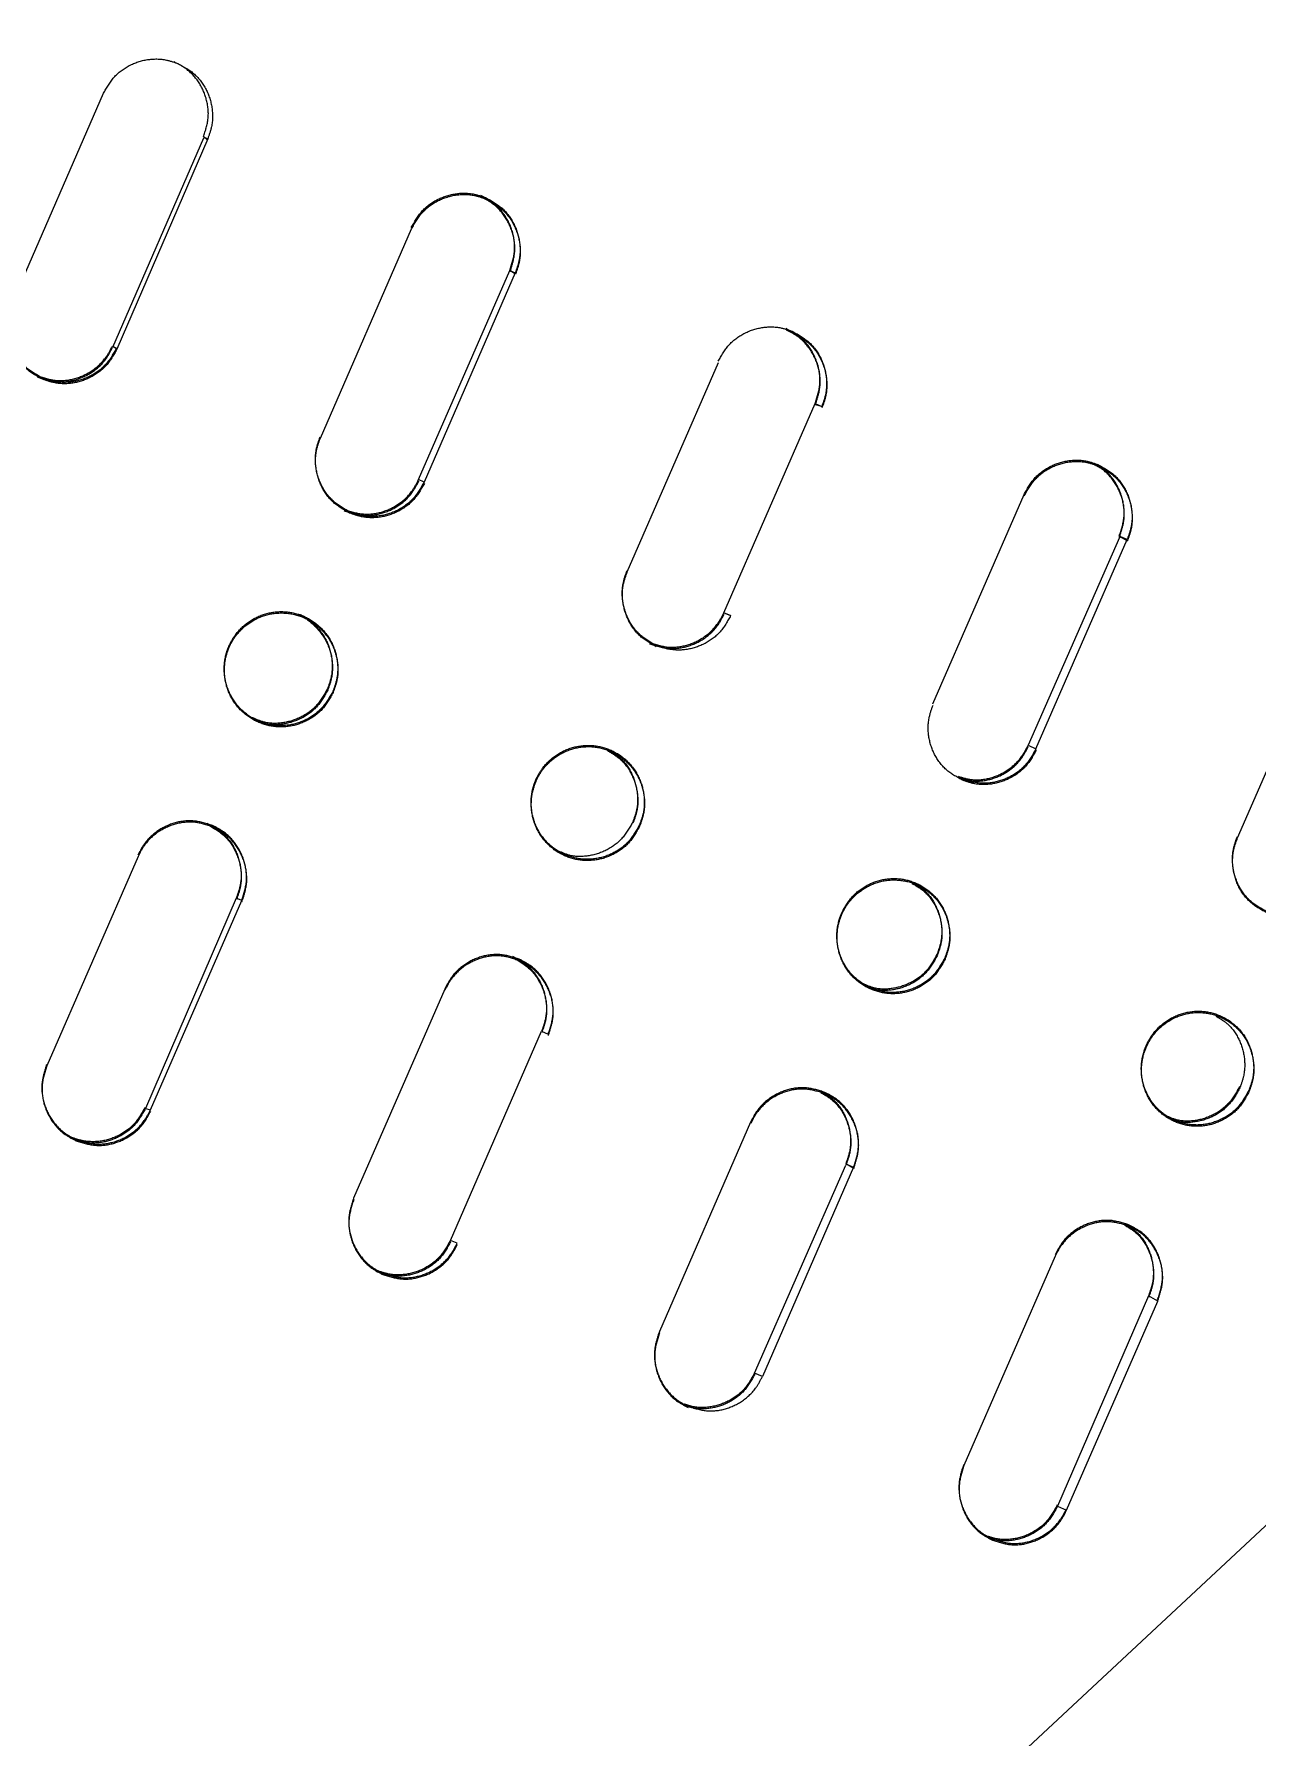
# Model space of a CAD drawing. Header units: millimetres. Extents: x -71377 to 516042, y -145869 to 441446.
# Drawn here: x 177973.1 to 178080.3, y 172027.6 to 172176.9 of the extents above; entities that cross this region are included whole.
import ezdxf

# ---------------------------------------------------------------- set-up
doc = ezdxf.new("R2010")
doc.units = ezdxf.units.MM
doc.header["$LTSCALE"] = 1000
doc.linetypes.add('IMPORT-DASHEDX2 _4_', pattern=[152.4, 101.6, -50.8])
for name, color, linetype, lineweight in [('05', 5, 'IMPORT-DASHEDX2 _4_', 5), ('06', 6, 'Continuous', 5), ('A-fnsh', 5, 'Continuous', 5), ('조경라인_dwg', 8, 'Continuous', 5)]:
    doc.layers.add(name, color=color, linetype=linetype, lineweight=lineweight)

# ---------------------------------------------------------------- blocks, each defined once
blk = doc.blocks.new('조경라인_dwg-6847807-지반층 배치도')
at = {"layer": '05'}
for p, q in [((177971.19, 172153.35), (177979.18, 172171.69)), ((177987.95, 172167.75), (177979.96, 172149.42)), ((177998.18, 172141.48), (178006.17, 172159.81)), ((178025.08, 172129.76), (178033.07, 172148.09)), ((178051.86, 172118.19), (178059.85, 172136.53)), ((178078.56, 172106.45), (178086.55, 172124.78)), ((177982.2, 172104.81), (177974.21, 172086.48)), ((178009.08, 172093.2), (178001.09, 172074.87)), ((178035.88, 172081.53), (178027.89, 172063.19)), ((178062.57, 172069.78), (178054.58, 172051.45))]:
    blk.add_line(p, q, dxfattribs=at)
at = {"layer": '05', "flags": 128}
for points in [[(177988.33, 172167.59), (177987.94, 172167.87), (177988.31, 172167.71), (177980.34, 172149.26), (177979.95, 172149.53), (177980.32, 172149.37)], [(178015.28, 172155.85), (178014.78, 172156.17), (178015.26, 172155.96), (178007.27, 172137.63), (178006.79, 172137.84), (178014.78, 172156.17)], [(178033.55, 172126.17), (178034.13, 172125.92), (178033.55, 172126.17), (178041.54, 172144.51), (178042.12, 172144.25), (178041.56, 172144.39)], [(178068.21, 172132.78), (178060.2, 172114.56), (178060.89, 172114.26), (178068.88, 172132.59), (178068.19, 172132.89), (178068.9, 172132.47)], [(178010.16, 172070.92), (178009.58, 172071.17), (178017.57, 172089.5), (178018.15, 172089.25)], [(178044.93, 172077.47), (178044.22, 172077.89), (178044.91, 172077.59), (178036.92, 172059.25), (178036.23, 172059.55), (178044.24, 172077.77)]]:
    blk.add_lwpolyline(points, dxfattribs=at)
for points in [[(177990.81, 172101.17), (177982.84, 172082.72), (177983.3, 172082.62), (177991.29, 172100.96)], [(178071.57, 172065.86), (178070.75, 172066.32), (178062.78, 172047.88), (178063.58, 172047.53)]]:
    blk.add_lwpolyline(points, close=True, dxfattribs=at)
at = {"layer": '05'}
for points, knots in [([(177979.18, 172171.69), (177979.45, 172172.18), (177980, 172173.17), (177981.39, 172174.2), (177983, 172174.73), (177984.52, 172174.72), (177985.4, 172174.4), (177985.74, 172174.28)], [0, 0, 0, 0, 0.214692, 0.429387, 0.64408, 0.858773, 1, 1, 1, 1]), ([(177987.94, 172167.87), (177988.11, 172168.41), (177988.46, 172169.48), (177988.27, 172171.2), (177987.57, 172172.74), (177986.52, 172173.85), (177985.7, 172174.27), (177985.37, 172174.44)], [0, 0, 0, 0, 0.214692, 0.429387, 0.644081, 0.858776, 1, 1, 1, 1]), ([(177985.74, 172174.28), (177986.23, 172174), (177987.22, 172173.46), (177988.24, 172172.07), (177988.76, 172170.46), (177988.75, 172168.93), (177988.43, 172168.05), (177988.31, 172167.71)], [0, 0, 0, 0, 0.214694, 0.429385, 0.644078, 0.858772, 1, 1, 1, 1]), ([(178006.15, 172159.93), (178006.43, 172160.42), (178006.98, 172161.41), (178008.36, 172162.44), (178009.97, 172162.97), (178011.49, 172162.96), (178012.36, 172162.65), (178012.71, 172162.53)], [0, 0, 0, 0, 0.214692, 0.429386, 0.64408, 0.858774, 1, 1, 1, 1]), ([(178006.17, 172159.81), (178006.45, 172160.31), (178007, 172161.29), (178008.38, 172162.33), (178009.99, 172162.86), (178011.51, 172162.85), (178012.38, 172162.54), (178012.72, 172162.41)], [0, 0, 0, 0, 0.214692, 0.429386, 0.64408, 0.858774, 1, 1, 1, 1]), ([(178014.78, 172156.17), (178014.95, 172156.71), (178015.3, 172157.78), (178015.12, 172159.5), (178014.41, 172161.04), (178013.37, 172162.14), (178012.55, 172162.57), (178012.23, 172162.74)], [0, 0, 0, 0, 0.214692, 0.429387, 0.644079, 0.858773, 1, 1, 1, 1]), ([(178014.8, 172156.05), (178014.97, 172156.59), (178015.32, 172157.67), (178015.13, 172159.38), (178014.43, 172160.92), (178013.39, 172162.03), (178012.57, 172162.45), (178012.24, 172162.62)], [0, 0, 0, 0, 0.214692, 0.429387, 0.644079, 0.858773, 1, 1, 1, 1]), ([(178012.71, 172162.53), (178013.2, 172162.25), (178014.17, 172161.71), (178015.19, 172160.32), (178015.72, 172158.71), (178015.7, 172157.18), (178015.38, 172156.31), (178015.26, 172155.96)], [0, 0, 0, 0, 0.214693, 0.429386, 0.644077, 0.858772, 1, 1, 1, 1]), ([(178012.72, 172162.41), (178013.21, 172162.14), (178014.19, 172161.59), (178015.21, 172160.21), (178015.73, 172158.6), (178015.72, 172157.07), (178015.4, 172156.19), (178015.28, 172155.85)], [0, 0, 0, 0, 0.214693, 0.429386, 0.644077, 0.858772, 1, 1, 1, 1]), ([(177973.76, 172146.78), (177973.27, 172147.05), (177972.28, 172147.6), (177971.26, 172148.99), (177970.73, 172150.6), (177970.75, 172152.13), (177971.06, 172153), (177971.19, 172153.35)], [0, 0, 0, 0, 0.214693, 0.429386, 0.644077, 0.858772, 1, 1, 1, 1]), ([(177973.77, 172146.66), (177973.28, 172146.94), (177972.3, 172147.49), (177971.28, 172148.87), (177970.75, 172150.49), (177970.76, 172152.01), (177971.08, 172152.89), (177971.21, 172153.24)], [0, 0, 0, 0, 0.214693, 0.429386, 0.644077, 0.858772, 1, 1, 1, 1]), ([(178033.05, 172148.21), (178033.32, 172148.7), (178033.87, 172149.69), (178035.26, 172150.72), (178036.86, 172151.25), (178038.37, 172151.25), (178039.24, 172150.94), (178039.59, 172150.81)], [0, 0, 0, 0, 0.214692, 0.429387, 0.644078, 0.858774, 1, 1, 1, 1]), ([(178041.54, 172144.51), (178041.71, 172145.05), (178042.06, 172146.12), (178041.88, 172147.83), (178041.18, 172149.37), (178040.14, 172150.48), (178039.33, 172150.9), (178039, 172151.07)], [0, 0, 0, 0, 0.214691, 0.429387, 0.644079, 0.858774, 1, 1, 1, 1]), ([(178041.56, 172144.39), (178041.73, 172144.93), (178042.08, 172146), (178041.9, 172147.72), (178041.2, 172149.26), (178040.16, 172150.36), (178039.34, 172150.79), (178039.02, 172150.95)], [0, 0, 0, 0, 0.214691, 0.429387, 0.644079, 0.858774, 1, 1, 1, 1]), ([(178039.59, 172150.81), (178040.07, 172150.54), (178041.05, 172149.99), (178042.06, 172148.61), (178042.58, 172147), (178042.56, 172145.48), (178042.25, 172144.6), (178042.12, 172144.25)], [0, 0, 0, 0, 0.214691, 0.429385, 0.644077, 0.858772, 1, 1, 1, 1]), ([(178039.6, 172150.7), (178040.09, 172150.43), (178041.07, 172149.88), (178042.08, 172148.5), (178042.6, 172146.89), (178042.58, 172145.36), (178042.27, 172144.49), (178042.14, 172144.14)], [0, 0, 0, 0, 0.214691, 0.429385, 0.644077, 0.858772, 1, 1, 1, 1]), ([(177973.39, 172146.94), (177973.92, 172146.77), (177974.99, 172146.42), (177976.7, 172146.61), (177978.24, 172147.33), (177979.35, 172148.38), (177979.78, 172149.21), (177979.95, 172149.53)], [0, 0, 0, 0, 0.214691, 0.429383, 0.644077, 0.858772, 1, 1, 1, 1]), ([(177973.4, 172146.82), (177973.94, 172146.65), (177975.01, 172146.31), (177976.72, 172146.5), (177978.26, 172147.21), (177979.37, 172148.26), (177979.79, 172149.09), (177979.96, 172149.42)], [0, 0, 0, 0, 0.214691, 0.429383, 0.644077, 0.858772, 1, 1, 1, 1]), ([(177980.32, 172149.37), (177980.04, 172148.88), (177979.49, 172147.89), (177978.11, 172146.86), (177976.5, 172146.33), (177974.98, 172146.34), (177974.1, 172146.65), (177973.76, 172146.78)], [0, 0, 0, 0, 0.214695, 0.429384, 0.644079, 0.858772, 1, 1, 1, 1]), ([(177980.34, 172149.26), (177980.06, 172148.76), (177979.51, 172147.78), (177978.12, 172146.75), (177976.51, 172146.21), (177974.99, 172146.22), (177974.12, 172146.54), (177973.77, 172146.66)], [0, 0, 0, 0, 0.214695, 0.429384, 0.644079, 0.858772, 1, 1, 1, 1]), ([(178000.72, 172135.03), (178000.23, 172135.3), (177999.25, 172135.85), (177998.23, 172137.23), (177997.71, 172138.84), (177997.72, 172140.37), (177998.04, 172141.25), (177998.16, 172141.59)], [0, 0, 0, 0, 0.214692, 0.429385, 0.644078, 0.858772, 1, 1, 1, 1]), ([(178000.74, 172134.91), (178000.25, 172135.19), (177999.27, 172135.73), (177998.25, 172137.12), (177997.72, 172138.73), (177997.74, 172140.26), (177998.05, 172141.13), (177998.18, 172141.48)], [0, 0, 0, 0, 0.214692, 0.429385, 0.644078, 0.858772, 1, 1, 1, 1]), ([(178059.85, 172136.53), (178060.12, 172137.02), (178060.67, 172138.01), (178062.05, 172139.04), (178063.65, 172139.58), (178065.16, 172139.57), (178066.02, 172139.26), (178066.37, 172139.14)], [0, 0, 0, 0, 0.214692, 0.429386, 0.644078, 0.858775, 1, 1, 1, 1]), ([(178059.86, 172136.41), (178060.14, 172136.91), (178060.69, 172137.89), (178062.07, 172138.93), (178063.67, 172139.46), (178065.18, 172139.46), (178066.04, 172139.15), (178066.38, 172139.03)], [0, 0, 0, 0, 0.214692, 0.429386, 0.644078, 0.858775, 1, 1, 1, 1]), ([(178068.19, 172132.89), (178068.37, 172133.43), (178068.72, 172134.5), (178068.54, 172136.22), (178067.84, 172137.75), (178066.91, 172138.77), (178066.21, 172139.14), (178066, 172139.25)], [0, 0, 0, 0, 0.225819, 0.451641, 0.67746, 0.903285, 1, 1, 1, 1]), ([(178068.21, 172132.78), (178068.38, 172133.31), (178068.73, 172134.39), (178068.55, 172136.1), (178067.86, 172137.63), (178066.93, 172138.66), (178066.23, 172139.03), (178066.02, 172139.14)], [0, 0, 0, 0, 0.225819, 0.451641, 0.67746, 0.903285, 1, 1, 1, 1]), ([(178066.37, 172139.14), (178066.85, 172138.87), (178067.82, 172138.33), (178068.83, 172136.95), (178069.35, 172135.34), (178069.33, 172133.81), (178069.01, 172132.94), (178068.88, 172132.59)], [0, 0, 0, 0, 0.214692, 0.429384, 0.644077, 0.858772, 1, 1, 1, 1]), ([(178066.38, 172139.03), (178066.87, 172138.75), (178067.84, 172138.21), (178068.85, 172136.83), (178069.36, 172135.22), (178069.34, 172133.7), (178069.03, 172132.82), (178068.9, 172132.47)], [0, 0, 0, 0, 0.214692, 0.429384, 0.644077, 0.858772, 1, 1, 1, 1]), ([(178000.24, 172135.24), (178000.77, 172135.06), (178001.84, 172134.72), (178003.55, 172134.91), (178005.09, 172135.63), (178006.19, 172136.68), (178006.62, 172137.51), (178006.79, 172137.84)], [0, 0, 0, 0, 0.214693, 0.429384, 0.644077, 0.858772, 1, 1, 1, 1]), ([(178000.26, 172135.12), (178000.79, 172134.95), (178001.86, 172134.6), (178003.57, 172134.8), (178005.1, 172135.51), (178006.21, 172136.56), (178006.64, 172137.39), (178006.81, 172137.72)], [0, 0, 0, 0, 0.214693, 0.429384, 0.644077, 0.858772, 1, 1, 1, 1]), ([(178007.27, 172137.63), (178006.99, 172137.13), (178006.44, 172136.15), (178005.06, 172135.11), (178003.45, 172134.58), (178001.93, 172134.59), (178001.06, 172134.9), (178000.72, 172135.03)], [0, 0, 0, 0, 0.214695, 0.429385, 0.644078, 0.858773, 1, 1, 1, 1]), ([(178007.29, 172137.51), (178007.01, 172137.02), (178006.46, 172136.03), (178005.08, 172135), (178003.47, 172134.47), (178001.95, 172134.48), (178001.08, 172134.79), (178000.74, 172134.91)], [0, 0, 0, 0, 0.214695, 0.429385, 0.644078, 0.858773, 1, 1, 1, 1]), ([(178027.6, 172123.31), (178027.11, 172123.58), (178026.14, 172124.13), (178025.12, 172125.51), (178024.6, 172127.12), (178024.62, 172128.65), (178024.93, 172129.53), (178025.06, 172129.87)], [0, 0, 0, 0, 0.21469, 0.429385, 0.644077, 0.858771, 1, 1, 1, 1]), ([(178027.62, 172123.2), (178027.13, 172123.47), (178026.15, 172124.02), (178025.14, 172125.4), (178024.62, 172127.01), (178024.63, 172128.53), (178024.95, 172129.41), (178025.08, 172129.76)], [0, 0, 0, 0, 0.21469, 0.429385, 0.644077, 0.858771, 1, 1, 1, 1]), ([(177990.17, 172123.26), (177990.33, 172123.62), (177990.81, 172124.44), (177991.92, 172125.5), (177993.47, 172126.2), (177995.17, 172126.35), (177996.81, 172125.93), (177998.22, 172124.98), (177999.24, 172123.61), (177999.74, 172121.99), (177999.71, 172120.48), (177999.4, 172119.62), (177999.28, 172119.29)], [0.5, 0.5, 0.5, 0.5, 0.5368857, 0.5905738, 0.6442623, 0.6979513, 0.7516399, 0.8053281, 0.8590168, 0.9127044, 0.9663941, 1, 1, 1, 1]), ([(177990.19, 172123.15), (177990.34, 172123.5), (177990.82, 172124.33), (177991.93, 172125.38), (177993.49, 172126.09), (177995.18, 172126.23), (177996.83, 172125.81), (177998.24, 172124.86), (177999.26, 172123.5), (177999.76, 172121.87), (177999.73, 172120.37), (177999.41, 172119.51), (177999.29, 172119.18)], [0.5, 0.5, 0.5, 0.5, 0.5368857, 0.5905738, 0.6442623, 0.6979513, 0.7516399, 0.8053281, 0.8590168, 0.9127044, 0.9663941, 1, 1, 1, 1]), ([(177996.24, 172126.06), (177996.26, 172126.06), (177996.82, 172125.91), (177997.73, 172125.15), (177998.77, 172123.83), (177999.26, 172122.19), (177999.23, 172120.69), (177998.92, 172119.83), (177998.8, 172119.5)], [0, 0, 0, 0, 0.006788, 0.221491, 0.436196, 0.650899, 0.865607, 1, 1, 1, 1]), ([(177996.26, 172125.94), (177996.28, 172125.94), (177996.83, 172125.8), (177997.75, 172125.03), (177998.78, 172123.72), (177999.28, 172122.08), (177999.25, 172120.57), (177998.94, 172119.72), (177998.82, 172119.39)], [0, 0, 0, 0, 0.006788, 0.221491, 0.436196, 0.650899, 0.865607, 1, 1, 1, 1]), ([(178027.01, 172123.57), (178027.55, 172123.4), (178028.61, 172123.05), (178030.31, 172123.25), (178031.85, 172123.97), (178032.95, 172125.02), (178033.38, 172125.85), (178033.55, 172126.17)], [0, 0, 0, 0, 0.214692, 0.429386, 0.644079, 0.858772, 1, 1, 1, 1]), ([(178027.03, 172123.45), (178027.56, 172123.28), (178028.63, 172122.94), (178030.33, 172123.13), (178031.86, 172123.85), (178032.97, 172124.9), (178033.4, 172125.73), (178033.56, 172126.06)], [0, 0, 0, 0, 0.214692, 0.429386, 0.644079, 0.858772, 1, 1, 1, 1]), ([(178034.13, 172125.92), (178033.86, 172125.42), (178033.31, 172124.44), (178031.93, 172123.41), (178030.33, 172122.87), (178028.81, 172122.88), (178027.94, 172123.19), (178027.6, 172123.31)], [0, 0, 0, 0, 0.214695, 0.429384, 0.644078, 0.858774, 1, 1, 1, 1]), ([(177999.28, 172119.29), (177999, 172118.8), (177998.45, 172117.81), (177997.07, 172116.78), (177995.46, 172116.24), (177993.76, 172116.27), (177992.17, 172116.87), (177990.86, 172117.96), (177990, 172119.43), (177989.66, 172121.1), (177989.84, 172122.41), (177990.1, 172123.1), (177990.17, 172123.26)], [0, 0, 0, 0, 0.0536882, 0.107377, 0.1610652, 0.2147548, 0.2684426, 0.3221316, 0.3758199, 0.4295085, 0.4831969, 0.5, 0.5, 0.5, 0.5]), ([(177999.29, 172119.18), (177999.02, 172118.68), (177998.47, 172117.7), (177997.09, 172116.67), (177995.48, 172116.13), (177993.78, 172116.16), (177992.18, 172116.76), (177990.88, 172117.85), (177990.01, 172119.31), (177989.68, 172120.99), (177989.86, 172122.29), (177990.12, 172122.99), (177990.19, 172123.15)], [0, 0, 0, 0, 0.0536882, 0.107377, 0.1610652, 0.2147548, 0.2684426, 0.3221316, 0.3758199, 0.4295085, 0.4831969, 0.5, 0.5, 0.5, 0.5]), ([(177998.8, 172119.5), (177998.52, 172119.01), (177997.98, 172118.02), (177996.59, 172116.99), (177994.99, 172116.46), (177993.46, 172116.44), (177992.61, 172116.81), (177992.27, 172116.96)], [0, 0, 0, 0, 0.214743, 0.42949, 0.644233, 0.858979, 1, 1, 1, 1]), ([(177998.82, 172119.39), (177998.54, 172118.89), (177997.99, 172117.91), (177996.61, 172116.87), (177995, 172116.35), (177993.47, 172116.32), (177992.63, 172116.7), (177992.29, 172116.85)], [0, 0, 0, 0, 0.214743, 0.42949, 0.644233, 0.858979, 1, 1, 1, 1]), ([(178054.4, 172111.53), (178053.91, 172111.8), (178052.94, 172112.34), (178051.93, 172113.72), (178051.41, 172115.33), (178051.43, 172116.86), (178051.75, 172117.73), (178051.87, 172118.08)], [0, 0, 0, 0, 0.214691, 0.429383, 0.644076, 0.858772, 1, 1, 1, 1]), ([(178017.07, 172111.54), (178017.22, 172111.89), (178017.7, 172112.72), (178018.81, 172113.78), (178020.36, 172114.48), (178022.05, 172114.63), (178023.69, 172114.21), (178025.1, 172113.26), (178026.11, 172111.9), (178026.61, 172110.28), (178026.58, 172108.77), (178026.26, 172107.91), (178026.14, 172107.58)], [0.5, 0.5, 0.5, 0.5, 0.5368858, 0.5905739, 0.6442622, 0.6979509, 0.7516403, 0.8053277, 0.8590166, 0.9127048, 0.966394, 1, 1, 1, 1]), ([(178017.09, 172111.43), (178017.24, 172111.78), (178017.72, 172112.61), (178018.83, 172113.66), (178020.38, 172114.37), (178022.07, 172114.52), (178023.71, 172114.1), (178025.11, 172113.15), (178026.13, 172111.79), (178026.63, 172110.16), (178026.59, 172108.66), (178026.28, 172107.8), (178026.16, 172107.47)], [0.5, 0.5, 0.5, 0.5, 0.5368858, 0.5905739, 0.6442622, 0.6979509, 0.7516403, 0.8053277, 0.8590166, 0.9127048, 0.966394, 1, 1, 1, 1]), ([(178023.32, 172114.21), (178023.71, 172113.98), (178024.59, 172113.47), (178025.52, 172112.15), (178026.02, 172110.53), (178025.99, 172109.03), (178025.68, 172108.17), (178025.56, 172107.84)], [0, 0, 0, 0, 0.183959, 0.409013, 0.634068, 0.859128, 1, 1, 1, 1]), ([(178023.34, 172114.09), (178023.73, 172113.86), (178024.61, 172113.35), (178025.54, 172112.03), (178026.04, 172110.42), (178026.01, 172108.91), (178025.69, 172108.05), (178025.57, 172107.72)], [0, 0, 0, 0, 0.183959, 0.409013, 0.634068, 0.859128, 1, 1, 1, 1]), ([(178054.06, 172111.85), (178054.47, 172111.72), (178055.41, 172111.43), (178056.98, 172111.63), (178058.5, 172112.35), (178059.61, 172113.4), (178060.03, 172114.23), (178060.2, 172114.56)], [0, 0, 0, 0, 0.173638, 0.399554, 0.625471, 0.851389, 1, 1, 1, 1]), ([(178054.08, 172111.74), (178054.48, 172111.61), (178055.42, 172111.32), (178056.99, 172111.52), (178058.52, 172112.23), (178059.62, 172113.29), (178060.05, 172114.11), (178060.22, 172114.44)], [0, 0, 0, 0, 0.173638, 0.399554, 0.625471, 0.851389, 1, 1, 1, 1]), ([(178060.89, 172114.26), (178060.62, 172113.76), (178060.07, 172112.77), (178058.69, 172111.74), (178057.1, 172111.2), (178055.59, 172111.21), (178054.72, 172111.52), (178054.38, 172111.64)], [0, 0, 0, 0, 0.214694, 0.429387, 0.64408, 0.858771, 1, 1, 1, 1]), ([(178060.91, 172114.14), (178060.64, 172113.65), (178060.09, 172112.66), (178058.71, 172111.63), (178057.11, 172111.09), (178055.6, 172111.09), (178054.74, 172111.4), (178054.4, 172111.53)], [0, 0, 0, 0, 0.214694, 0.429387, 0.64408, 0.858771, 1, 1, 1, 1]), ([(178026.14, 172107.58), (178025.87, 172107.09), (178025.32, 172106.1), (178023.94, 172105.07), (178022.33, 172104.53), (178020.64, 172104.56), (178019.05, 172105.15), (178017.75, 172106.24), (178016.89, 172107.71), (178016.56, 172109.38), (178016.74, 172110.69), (178017, 172111.38), (178017.07, 172111.54)], [0, 0, 0, 0, 0.0536882, 0.1073769, 0.1610652, 0.214755, 0.2684431, 0.3221318, 0.3758198, 0.4295084, 0.483197, 0.5, 0.5, 0.5, 0.5]), ([(178026.16, 172107.47), (178025.88, 172106.98), (178025.34, 172105.99), (178023.96, 172104.96), (178022.35, 172104.42), (178020.65, 172104.45), (178019.07, 172105.04), (178017.77, 172106.13), (178016.9, 172107.59), (178016.57, 172109.27), (178016.76, 172110.57), (178017.02, 172111.26), (178017.09, 172111.43)], [0, 0, 0, 0, 0.0536882, 0.1073769, 0.1610652, 0.214755, 0.2684431, 0.3221318, 0.3758198, 0.4295084, 0.483197, 0.5, 0.5, 0.5, 0.5]), ([(177988.73, 172107.53), (177988.2, 172107.7), (177987.13, 172108.04), (177985.42, 172107.85), (177983.89, 172107.13), (177982.78, 172106.08), (177982.35, 172105.25), (177982.18, 172104.93)], [0, 0, 0, 0, 0.214691, 0.429384, 0.644077, 0.858772, 1, 1, 1, 1]), ([(177988.75, 172107.41), (177988.22, 172107.58), (177987.15, 172107.93), (177985.44, 172107.73), (177983.9, 172107.02), (177982.79, 172105.97), (177982.37, 172105.14), (177982.2, 172104.81)], [0, 0, 0, 0, 0.214691, 0.429384, 0.644077, 0.858772, 1, 1, 1, 1]), ([(177988.26, 172107.73), (177988.74, 172107.46), (177989.72, 172106.91), (177990.74, 172105.53), (177991.27, 172103.92), (177991.25, 172102.39), (177990.93, 172101.51), (177990.81, 172101.17)], [0, 0, 0, 0, 0.214693, 0.429383, 0.644077, 0.858772, 1, 1, 1, 1]), ([(177988.27, 172107.62), (177988.76, 172107.34), (177989.74, 172106.8), (177990.76, 172105.41), (177991.28, 172103.8), (177991.27, 172102.27), (177990.95, 172101.4), (177990.83, 172101.05)], [0, 0, 0, 0, 0.214693, 0.429383, 0.644077, 0.858772, 1, 1, 1, 1]), ([(177991.29, 172100.96), (177991.46, 172101.5), (177991.81, 172102.57), (177991.62, 172104.28), (177990.92, 172105.82), (177989.88, 172106.93), (177989.06, 172107.36), (177988.73, 172107.53)], [0, 0, 0, 0, 0.214691, 0.429385, 0.644076, 0.858774, 1, 1, 1, 1]), ([(177991.3, 172100.84), (177991.48, 172101.38), (177991.83, 172102.45), (177991.64, 172104.17), (177990.94, 172105.71), (177989.9, 172106.82), (177989.08, 172107.24), (177988.75, 172107.41)], [0, 0, 0, 0, 0.214691, 0.429385, 0.644076, 0.858774, 1, 1, 1, 1]), ([(178025.56, 172107.84), (178025.28, 172107.35), (178024.73, 172106.36), (178023.35, 172105.32), (178021.75, 172104.8), (178020.23, 172104.77), (178019.38, 172105.14), (178019.05, 172105.29)], [0, 0, 0, 0, 0.214742, 0.429489, 0.644233, 0.858979, 1, 1, 1, 1]), ([(178081.04, 172100.02), (178080.56, 172100.29), (178079.59, 172100.83), (178078.59, 172102.21), (178078.08, 172103.82), (178078.1, 172105.34), (178078.41, 172106.22), (178078.54, 172106.57)], [0, 0, 0, 0, 0.214693, 0.429386, 0.644078, 0.858772, 1, 1, 1, 1]), ([(178081.06, 172099.91), (178080.57, 172100.18), (178079.61, 172100.72), (178078.6, 172102.1), (178078.09, 172103.7), (178078.11, 172105.23), (178078.43, 172106.1), (178078.56, 172106.45)], [0, 0, 0, 0, 0.214693, 0.429386, 0.644078, 0.858772, 1, 1, 1, 1]), ([(178043.87, 172099.86), (178044.02, 172100.21), (178044.5, 172101.04), (178045.6, 172102.1), (178047.15, 172102.81), (178048.84, 172102.96), (178050.47, 172102.54), (178051.87, 172101.6), (178052.88, 172100.23), (178053.37, 172098.61), (178053.34, 172097.11), (178053.02, 172096.25), (178052.9, 172095.92)], [0.5, 0.5, 0.5, 0.5, 0.5368854, 0.5905738, 0.6442618, 0.6979516, 0.7516397, 0.805328, 0.8590162, 0.9127046, 0.966394, 1, 1, 1, 1]), ([(178043.88, 172099.75), (178044.04, 172100.1), (178044.52, 172100.93), (178045.62, 172101.98), (178047.17, 172102.69), (178048.85, 172102.84), (178050.49, 172102.42), (178051.89, 172101.48), (178052.9, 172100.12), (178053.39, 172098.5), (178053.35, 172096.99), (178053.04, 172096.14), (178052.92, 172095.81)], [0.5, 0.5, 0.5, 0.5, 0.5368854, 0.5905738, 0.6442618, 0.6979516, 0.7516397, 0.805328, 0.8590162, 0.9127046, 0.966394, 1, 1, 1, 1]), ([(178050.04, 172102.55), (178050.41, 172102.33), (178051.27, 172101.83), (178052.18, 172100.53), (178052.68, 172098.92), (178052.64, 172097.41), (178052.33, 172096.55), (178052.21, 172096.22)], [0, 0, 0, 0, 0.177633, 0.404435, 0.631232, 0.858036, 1, 1, 1, 1]), ([(178050.05, 172102.44), (178050.43, 172102.22), (178051.29, 172101.72), (178052.2, 172100.41), (178052.7, 172098.8), (178052.66, 172097.3), (178052.35, 172096.44), (178052.23, 172096.11)], [0, 0, 0, 0, 0.177633, 0.404435, 0.631232, 0.858036, 1, 1, 1, 1]), ([(178052.9, 172095.92), (178052.63, 172095.43), (178052.08, 172094.44), (178050.7, 172093.41), (178049.1, 172092.86), (178047.41, 172092.89), (178045.83, 172093.48), (178044.54, 172094.57), (178043.68, 172096.03), (178043.35, 172097.7), (178043.54, 172099.01), (178043.8, 172099.7), (178043.87, 172099.86)], [0, 0, 0, 0, 0.0536881, 0.1073774, 0.1610657, 0.2147541, 0.2684426, 0.3221309, 0.3758194, 0.429508, 0.4831967, 0.5, 0.5, 0.5, 0.5]), ([(178052.92, 172095.81), (178052.65, 172095.31), (178052.1, 172094.32), (178050.72, 172093.29), (178049.12, 172092.75), (178047.43, 172092.78), (178045.85, 172093.37), (178044.56, 172094.45), (178043.7, 172095.92), (178043.37, 172097.59), (178043.55, 172098.89), (178043.81, 172099.58), (178043.88, 172099.75)], [0, 0, 0, 0, 0.0536881, 0.1073774, 0.1610657, 0.2147541, 0.2684426, 0.3221309, 0.3758194, 0.429508, 0.4831967, 0.5, 0.5, 0.5, 0.5]), ([(178015.61, 172095.81), (178015.08, 172095.98), (178014.02, 172096.32), (178012.31, 172096.13), (178010.78, 172095.41), (178009.67, 172094.36), (178009.25, 172093.53), (178009.08, 172093.2)], [0, 0, 0, 0, 0.21469, 0.429385, 0.644077, 0.858771, 1, 1, 1, 1]), ([(178015.63, 172095.69), (178015.1, 172095.87), (178014.03, 172096.21), (178012.33, 172096.01), (178010.8, 172095.3), (178009.69, 172094.25), (178009.26, 172093.42), (178009.09, 172093.09)], [0, 0, 0, 0, 0.21469, 0.429385, 0.644077, 0.858771, 1, 1, 1, 1]), ([(178015.03, 172096.07), (178015.52, 172095.79), (178016.49, 172095.25), (178017.51, 172093.86), (178018.03, 172092.25), (178018.01, 172090.73), (178017.69, 172089.85), (178017.57, 172089.5)], [0, 0, 0, 0, 0.214691, 0.429385, 0.644078, 0.858772, 1, 1, 1, 1]), ([(178015.05, 172095.95), (178015.53, 172095.68), (178016.51, 172095.13), (178017.52, 172093.75), (178018.04, 172092.14), (178018.02, 172090.61), (178017.71, 172089.74), (178017.58, 172089.39)], [0, 0, 0, 0, 0.214691, 0.429385, 0.644078, 0.858772, 1, 1, 1, 1]), ([(178018.15, 172089.25), (178018.33, 172089.79), (178018.68, 172090.86), (178018.49, 172092.58), (178017.79, 172094.11), (178016.76, 172095.22), (178015.94, 172095.64), (178015.61, 172095.81)], [0, 0, 0, 0, 0.214691, 0.429385, 0.644077, 0.858774, 1, 1, 1, 1]), ([(178018.17, 172089.13), (178018.34, 172089.67), (178018.69, 172090.75), (178018.51, 172092.46), (178017.81, 172094), (178016.77, 172095.1), (178015.96, 172095.53), (178015.63, 172095.69)], [0, 0, 0, 0, 0.214691, 0.429385, 0.644077, 0.858774, 1, 1, 1, 1]), ([(178052.21, 172096.22), (178051.94, 172095.73), (178051.39, 172094.74), (178050.01, 172093.71), (178048.42, 172093.18), (178046.9, 172093.15), (178046.05, 172093.52), (178045.72, 172093.67)], [0, 0, 0, 0, 0.214742, 0.429488, 0.644231, 0.858979, 1, 1, 1, 1]), ([(178052.23, 172096.11), (178051.95, 172095.61), (178051.4, 172094.63), (178050.03, 172093.59), (178048.43, 172093.06), (178046.91, 172093.03), (178046.07, 172093.41), (178045.74, 172093.55)], [0, 0, 0, 0, 0.214742, 0.429488, 0.644231, 0.858979, 1, 1, 1, 1]), ([(178070.55, 172088.23), (178070.7, 172088.59), (178071.18, 172089.41), (178072.28, 172090.47), (178073.83, 172091.18), (178075.51, 172091.34), (178077.13, 172090.92), (178078.52, 172089.98), (178079.53, 172088.62), (178080.01, 172087), (178079.98, 172085.5), (178079.66, 172084.64), (178079.54, 172084.31)], [0.5, 0.5, 0.5, 0.5, 0.5368854, 0.5905736, 0.6442618, 0.6979514, 0.7516397, 0.8053282, 0.8590168, 0.9127046, 0.966394, 1, 1, 1, 1]), ([(178070.57, 172088.12), (178070.72, 172088.47), (178071.2, 172089.3), (178072.3, 172090.36), (178073.84, 172091.07), (178075.52, 172091.22), (178077.15, 172090.8), (178078.54, 172089.87), (178079.54, 172088.51), (178080.03, 172086.89), (178079.99, 172085.38), (178079.68, 172084.53), (178079.56, 172084.2)], [0.5, 0.5, 0.5, 0.5, 0.5368854, 0.5905736, 0.6442618, 0.6979514, 0.7516397, 0.8053282, 0.8590168, 0.9127046, 0.966394, 1, 1, 1, 1]), ([(178076.65, 172090.83), (178077.01, 172090.62), (178077.85, 172090.13), (178078.74, 172088.84), (178079.23, 172087.24), (178079.19, 172085.73), (178078.88, 172084.87), (178078.76, 172084.54)], [0, 0, 0, 0, 0.171155, 0.399742, 0.628326, 0.856917, 1, 1, 1, 1]), ([(178079.54, 172084.31), (178079.27, 172083.82), (178078.72, 172082.83), (178077.35, 172081.8), (178075.75, 172081.25), (178074.07, 172081.27), (178072.49, 172081.86), (178071.21, 172082.95), (178070.36, 172084.41), (178070.03, 172086.07), (178070.22, 172087.38), (178070.48, 172088.07), (178070.55, 172088.23)], [0, 0, 0, 0, 0.0536881, 0.1073773, 0.1610657, 0.2147547, 0.2684427, 0.3221311, 0.3758192, 0.4295079, 0.4831966, 0.5, 0.5, 0.5, 0.5]), ([(178079.56, 172084.2), (178079.28, 172083.7), (178078.74, 172082.71), (178077.36, 172081.68), (178075.77, 172081.13), (178074.08, 172081.16), (178072.51, 172081.75), (178071.23, 172082.83), (178070.37, 172084.29), (178070.05, 172085.96), (178070.24, 172087.26), (178070.5, 172087.96), (178070.57, 172088.12)], [0, 0, 0, 0, 0.0536881, 0.1073773, 0.1610657, 0.2147547, 0.2684427, 0.3221311, 0.3758192, 0.4295079, 0.4831966, 0.5, 0.5, 0.5, 0.5]), ([(177974.19, 172086.59), (177974.02, 172086.05), (177973.67, 172084.98), (177973.86, 172083.26), (177974.56, 172081.72), (177975.6, 172080.62), (177976.42, 172080.19), (177976.75, 172080.02)], [0, 0, 0, 0, 0.214696, 0.429386, 0.64408, 0.858773, 1, 1, 1, 1]), ([(177974.21, 172086.48), (177974.03, 172085.94), (177973.69, 172084.87), (177973.87, 172083.15), (177974.58, 172081.61), (177975.62, 172080.5), (177976.44, 172080.08), (177976.76, 172079.91)], [0, 0, 0, 0, 0.214696, 0.429386, 0.64408, 0.858773, 1, 1, 1, 1]), ([(178042.39, 172084.14), (178041.86, 172084.31), (178040.8, 172084.65), (178039.1, 172084.45), (178037.57, 172083.73), (178036.47, 172082.68), (178036.04, 172081.85), (178035.88, 172081.53)], [0, 0, 0, 0, 0.21469, 0.429383, 0.644076, 0.858772, 1, 1, 1, 1]), ([(178042.41, 172084.02), (178041.88, 172084.19), (178040.82, 172084.54), (178039.12, 172084.34), (178037.59, 172083.62), (178036.49, 172082.57), (178036.06, 172081.74), (178035.89, 172081.41)], [0, 0, 0, 0, 0.21469, 0.429383, 0.644076, 0.858772, 1, 1, 1, 1]), ([(178042.02, 172084.23), (178042.39, 172084.02), (178043.25, 172083.53), (178044.17, 172082.24), (178044.68, 172080.64), (178044.66, 172079.11), (178044.35, 172078.24), (178044.22, 172077.89)], [0, 0, 0, 0, 0.173638, 0.399554, 0.625471, 0.851389, 1, 1, 1, 1]), ([(178042.04, 172084.11), (178042.41, 172083.9), (178043.26, 172083.41), (178044.18, 172082.13), (178044.7, 172080.52), (178044.68, 172079), (178044.36, 172078.12), (178044.24, 172077.77)], [0, 0, 0, 0, 0.173638, 0.399554, 0.625471, 0.851389, 1, 1, 1, 1]), ([(178044.91, 172077.59), (178045.09, 172078.12), (178045.44, 172079.2), (178045.26, 172080.91), (178044.56, 172082.45), (178043.53, 172083.55), (178042.72, 172083.97), (178042.39, 172084.14)], [0, 0, 0, 0, 0.214691, 0.429387, 0.644079, 0.858771, 1, 1, 1, 1]), ([(178044.93, 172077.47), (178045.1, 172078.01), (178045.45, 172079.08), (178045.27, 172080.8), (178044.58, 172082.33), (178043.55, 172083.43), (178042.73, 172083.86), (178042.41, 172084.02)], [0, 0, 0, 0, 0.214691, 0.429387, 0.644079, 0.858771, 1, 1, 1, 1]), ([(178078.74, 172084.66), (178078.47, 172084.17), (178077.92, 172083.18), (178076.55, 172082.14), (178074.96, 172081.61), (178073.44, 172081.58), (178072.61, 172081.95), (178072.27, 172082.09)], [0, 0, 0, 0, 0.214742, 0.429487, 0.64423, 0.858976, 1, 1, 1, 1]), ([(178078.76, 172084.54), (178078.49, 172084.05), (178077.94, 172083.06), (178076.56, 172082.02), (178074.98, 172081.5), (178073.46, 172081.46), (178072.62, 172081.83), (178072.29, 172081.98)], [0, 0, 0, 0, 0.214742, 0.429487, 0.64423, 0.858976, 1, 1, 1, 1]), ([(177982.82, 172082.83), (177982.54, 172082.34), (177981.99, 172081.35), (177980.61, 172080.32), (177979, 172079.79), (177977.48, 172079.8), (177976.61, 172080.11), (177976.27, 172080.23)], [0, 0, 0, 0, 0.214695, 0.429387, 0.644079, 0.858773, 1, 1, 1, 1]), ([(177982.84, 172082.72), (177982.56, 172082.22), (177982.01, 172081.24), (177980.63, 172080.21), (177979.02, 172079.67), (177977.5, 172079.68), (177976.63, 172079.99), (177976.29, 172080.12)], [0, 0, 0, 0, 0.214695, 0.429387, 0.644079, 0.858773, 1, 1, 1, 1]), ([(177976.75, 172080.02), (177977.28, 172079.85), (177978.35, 172079.51), (177980.06, 172079.7), (177981.59, 172080.42), (177982.7, 172081.47), (177983.13, 172082.3), (177983.3, 172082.62)], [0, 0, 0, 0, 0.214693, 0.429386, 0.644077, 0.858772, 1, 1, 1, 1]), ([(177976.76, 172079.91), (177977.3, 172079.74), (177978.37, 172079.39), (177980.07, 172079.59), (177981.61, 172080.3), (177982.72, 172081.35), (177983.14, 172082.18), (177983.31, 172082.51)], [0, 0, 0, 0, 0.214693, 0.429386, 0.644077, 0.858772, 1, 1, 1, 1]), ([(178001.09, 172074.87), (178000.91, 172074.33), (178000.56, 172073.26), (178000.75, 172071.54), (178001.45, 172070.01), (178002.48, 172068.9), (178003.3, 172068.48), (178003.63, 172068.31)], [0, 0, 0, 0, 0.214696, 0.429387, 0.644078, 0.858774, 1, 1, 1, 1]), ([(178001.1, 172074.75), (178000.93, 172074.22), (178000.58, 172073.14), (178000.76, 172071.43), (178001.46, 172069.89), (178002.5, 172068.78), (178003.32, 172068.36), (178003.64, 172068.19)], [0, 0, 0, 0, 0.214696, 0.429387, 0.644078, 0.858774, 1, 1, 1, 1]), ([(178069.05, 172072.52), (178068.53, 172072.69), (178067.47, 172073.03), (178065.78, 172072.83), (178064.25, 172072.11), (178063.15, 172071.05), (178062.73, 172070.22), (178062.56, 172069.9)], [0, 0, 0, 0, 0.214692, 0.429385, 0.644078, 0.858772, 1, 1, 1, 1]), ([(178069.07, 172072.4), (178068.54, 172072.57), (178067.49, 172072.91), (178065.8, 172072.71), (178064.27, 172071.99), (178063.17, 172070.94), (178062.74, 172070.11), (178062.57, 172069.78)], [0, 0, 0, 0, 0.214692, 0.429385, 0.644078, 0.858772, 1, 1, 1, 1]), ([(178068.62, 172072.62), (178068.98, 172072.42), (178069.81, 172071.95), (178070.71, 172070.67), (178071.22, 172069.07), (178071.19, 172067.55), (178070.88, 172066.67), (178070.75, 172066.32)], [0, 0, 0, 0, 0.1667077, 0.3945205, 0.6223297, 0.8501424, 1, 1, 1, 1]), ([(178068.64, 172072.51), (178068.99, 172072.31), (178069.82, 172071.83), (178070.72, 172070.56), (178071.24, 172068.96), (178071.21, 172067.43), (178070.9, 172066.56), (178070.77, 172066.21)], [0, 0, 0, 0, 0.1667077, 0.3945205, 0.6223297, 0.8501424, 1, 1, 1, 1]), ([(178071.55, 172065.98), (178071.73, 172066.51), (178072.08, 172067.59), (178071.9, 172069.3), (178071.21, 172070.83), (178070.19, 172071.93), (178069.38, 172072.35), (178069.05, 172072.52)], [0, 0, 0, 0, 0.214691, 0.429388, 0.64408, 0.858776, 1, 1, 1, 1]), ([(178071.57, 172065.86), (178071.74, 172066.4), (178072.09, 172067.47), (178071.92, 172069.18), (178071.23, 172070.72), (178070.2, 172071.82), (178069.39, 172072.24), (178069.07, 172072.4)], [0, 0, 0, 0, 0.214691, 0.429388, 0.64408, 0.858776, 1, 1, 1, 1]), ([(178009.58, 172071.17), (178009.3, 172070.68), (178008.75, 172069.69), (178007.37, 172068.66), (178005.77, 172068.12), (178004.25, 172068.13), (178003.39, 172068.44), (178003.04, 172068.56)], [0, 0, 0, 0, 0.214695, 0.429387, 0.644079, 0.858774, 1, 1, 1, 1]), ([(178009.59, 172071.06), (178009.32, 172070.56), (178008.77, 172069.57), (178007.39, 172068.54), (178005.79, 172068.01), (178004.27, 172068.01), (178003.4, 172068.32), (178003.06, 172068.45)], [0, 0, 0, 0, 0.214695, 0.429387, 0.644079, 0.858774, 1, 1, 1, 1]), ([(178003.63, 172068.31), (178004.16, 172068.14), (178005.22, 172067.79), (178006.93, 172067.99), (178008.46, 172068.71), (178009.57, 172069.76), (178009.99, 172070.59), (178010.16, 172070.92)], [0, 0, 0, 0, 0.214692, 0.429385, 0.644077, 0.858772, 1, 1, 1, 1]), ([(178003.64, 172068.19), (178004.18, 172068.02), (178005.24, 172067.68), (178006.94, 172067.88), (178008.48, 172068.59), (178009.58, 172069.64), (178010.01, 172070.47), (178010.18, 172070.8)], [0, 0, 0, 0, 0.214692, 0.429385, 0.644077, 0.858772, 1, 1, 1, 1]), ([(178027.89, 172063.19), (178027.71, 172062.65), (178027.36, 172061.58), (178027.54, 172059.87), (178028.24, 172058.33), (178029.27, 172057.23), (178030.08, 172056.8), (178030.41, 172056.64)], [0, 0, 0, 0, 0.214695, 0.429386, 0.644078, 0.858774, 1, 1, 1, 1]), ([(178027.9, 172063.08), (178027.73, 172062.54), (178027.38, 172061.46), (178027.56, 172059.75), (178028.25, 172058.21), (178029.29, 172057.11), (178030.1, 172056.69), (178030.42, 172056.52)], [0, 0, 0, 0, 0.214695, 0.429386, 0.644078, 0.858774, 1, 1, 1, 1]), ([(178036.23, 172059.55), (178035.96, 172059.06), (178035.41, 172058.07), (178034.03, 172057.04), (178032.43, 172056.51), (178031.05, 172056.49), (178030.3, 172056.75), (178030.08, 172056.83)], [0, 0, 0, 0, 0.2258225, 0.4516411, 0.6774603, 0.9032845, 1, 1, 1, 1]), ([(178036.25, 172059.44), (178035.97, 172058.95), (178035.42, 172057.96), (178034.05, 172056.92), (178032.45, 172056.39), (178031.07, 172056.38), (178030.32, 172056.63), (178030.1, 172056.71)], [0, 0, 0, 0, 0.2258225, 0.4516411, 0.6774603, 0.9032845, 1, 1, 1, 1]), ([(178030.41, 172056.64), (178030.94, 172056.47), (178032, 172056.12), (178033.7, 172056.33), (178035.22, 172057.04), (178036.33, 172058.1), (178036.75, 172058.92), (178036.92, 172059.25)], [0, 0, 0, 0, 0.214692, 0.429384, 0.644077, 0.858772, 1, 1, 1, 1]), ([(178054.57, 172051.56), (178054.39, 172051.02), (178054.04, 172049.95), (178054.22, 172048.24), (178054.91, 172046.7), (178055.94, 172045.6), (178056.75, 172045.18), (178057.07, 172045.02)], [0, 0, 0, 0, 0.214695, 0.429385, 0.644079, 0.858772, 1, 1, 1, 1]), ([(178054.58, 172051.45), (178054.41, 172050.91), (178054.06, 172049.84), (178054.24, 172048.12), (178054.93, 172046.59), (178055.95, 172045.49), (178056.76, 172045.07), (178057.09, 172044.9)], [0, 0, 0, 0, 0.214695, 0.429385, 0.644079, 0.858772, 1, 1, 1, 1]), ([(178062.76, 172047.99), (178062.49, 172047.5), (178061.94, 172046.51), (178060.57, 172045.47), (178058.98, 172044.94), (178057.62, 172044.92), (178056.89, 172045.17), (178056.69, 172045.24)], [0, 0, 0, 0, 0.2277004, 0.4553959, 0.6830931, 0.9107934, 1, 1, 1, 1]), ([(178062.78, 172047.88), (178062.51, 172047.38), (178061.96, 172046.39), (178060.58, 172045.36), (178058.99, 172044.83), (178057.63, 172044.8), (178056.91, 172045.05), (178056.71, 172045.12)], [0, 0, 0, 0, 0.2277004, 0.4553959, 0.6830931, 0.9107934, 1, 1, 1, 1]), ([(178057.07, 172045.02), (178057.6, 172044.85), (178058.65, 172044.51), (178060.34, 172044.71), (178061.87, 172045.43), (178062.97, 172046.49), (178063.39, 172047.31), (178063.56, 172047.64)], [0, 0, 0, 0, 0.214692, 0.429383, 0.644077, 0.858772, 1, 1, 1, 1]), ([(178057.09, 172044.9), (178057.61, 172044.73), (178058.67, 172044.39), (178060.36, 172044.6), (178061.88, 172045.32), (178062.98, 172046.37), (178063.41, 172047.2), (178063.58, 172047.53)], [0, 0, 0, 0, 0.214692, 0.429383, 0.644077, 0.858772, 1, 1, 1, 1])]:
    blk.add_open_spline(points, degree=3, knots=knots, dxfattribs=at)
at = {"layer": '06'}
blk.add_arc((172981.49, 174827.57), 6800, 313.956972, 64.158974, dxfattribs=at)

msp = doc.modelspace()

# ---------------------------------------------------------------- linework, layer by layer
at = {"layer": 'A-fnsh'}
msp.add_line((164247.06, 159145.81), (197362.75, 190026.69), dxfattribs=at)

# ---------------------------------------------------------------- block references
at = {"layer": '조경라인_dwg', "rotation": 8.537736462515947e-07}
msp.add_blockref('조경라인_dwg-6847807-지반층 배치도', (0, 0), dxfattribs=at)

doc.saveas('drawing.dxf')
